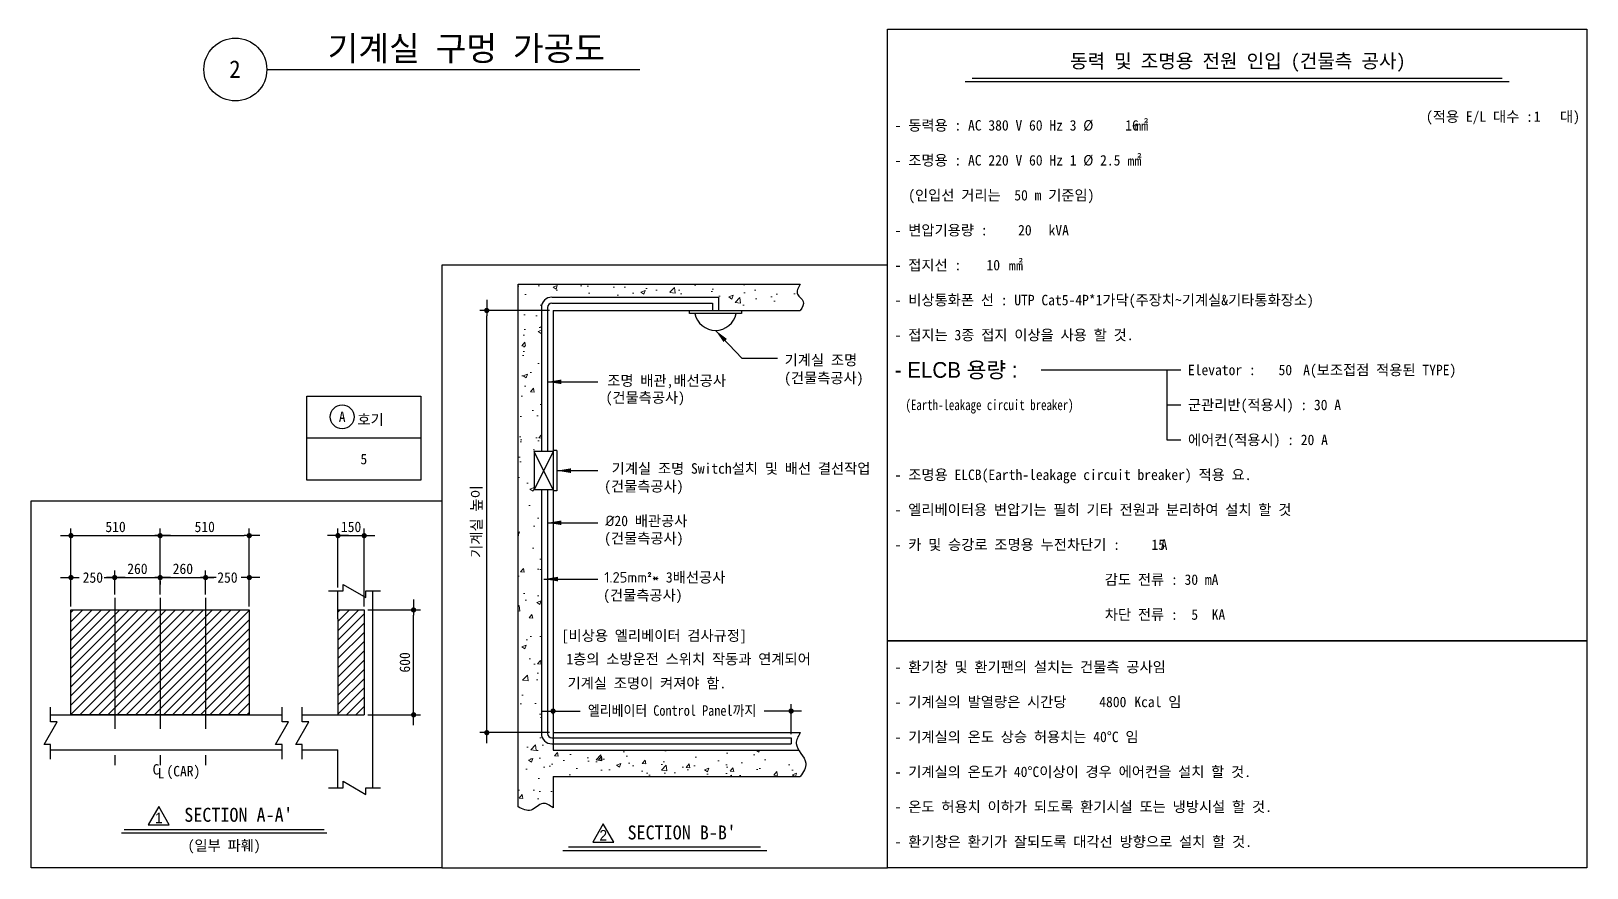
# Model space of a CAD drawing. Extents: x -9109 to 174251, y 57759 to 115528.
# Drawn here: x 130862 to 139762, y 98509 to 103298 of the extents above; entities that cross this region are included whole.
import ezdxf
from ezdxf.enums import TextEntityAlignment as Align

# ---------------------------------------------------------------- set-up
doc = ezdxf.new("R2010")
doc.units = 0
doc.header["$LTSCALE"] = 600
doc.header["$MEASUREMENT"] = 0
doc.linetypes.add('CENTER', pattern=[2, 1.25, -0.25, 0.25, -0.25])
doc.linetypes.add('PHANTOM2', pattern=[31.75, 15.875, -3.175, 3.175, -3.175, 3.175, -3.175])
doc.layers.get('0').update_dxf_attribs({"linetype": 'CONTINUOUS'})
for name, color, linetype in [('1', 3, 'CONTINUOUS'), ('3', 1, 'CENTER'), ('7', 7, 'CONTINUOUS'), ('A-DIMS', 7, 'CONTINUOUS')]:
    doc.layers.add(name, color=color, linetype=linetype)
for name, color, linetype, lineweight in [('A-MKXS-LEAD', 7, 'CONTINUOUS', 25), ('A-MKXS-TEXT1', 3, 'CONTINUOUS', 25), ('A-XXXX-HATC', 8, 'CONTINUOUS', 18), ('A-XXXX-SYMB', 7, 'CONTINUOUS', 25), ('A-XXXX-TABL', 7, 'CONTINUOUS', 25), ('A-XXXX-TXT1', 3, 'CONTINUOUS', 25)]:
    doc.layers.add(name, color=color, linetype=linetype, lineweight=lineweight)
doc.styles.add('HY울릉도L', font='')
doc.styles.add('OTIS', font='')
doc.styles.add('굴림', font='')
doc.styles.add('돋움체', font='')
doc.styles.get('HY울릉도L').set_extended_font_data('Dotum')
doc.styles.get('OTIS').set_extended_font_data('Dotum')
doc.styles.get('굴림').set_extended_font_data('Dotum')
doc.styles.get('돋움체').set_extended_font_data('DotumChe')
doc.dimstyles.new('CDIM', dxfattribs={"dimtxt": 3, "dimasz": 1.5, "dimexe": 2, "dimexo": 1, "dimgap": 1, "dimtad": 1, "dimdec": 0, "dimrnd": 0.5, "dimzin": 0, "dimdsep": 32, "dimlunit": 6, "dimtxsty": 'HY울릉도L', "dimblk1": '_CIDOT', "dimblk2": '_CIDOT', "dimsah": 1, "dimcen": 5.5, "dimclrd": 2, "dimclre": 2, "dimclrt": 7, "dimadec": 0, "dimazin": 0, "dimtfac": 1, "dimtdec": 0, "dimtix": 1, "dimtmove": 2, "dimatfit": 1, "dimldrblk": '_CIDOT', "dimfxl": 1, "dimtolj": 1, "dimtzin": 0, "dimlwd": -1, "dimarcsym": 0})
doc.dimstyles.new('OTIS', dxfattribs={"dimscale": 100, "dimtxt": 2.25, "dimasz": 2, "dimexe": 0.8, "dimexo": 0.8, "dimgap": 0.7, "dimtad": 1, "dimdsep": 46, "dimtxsty": '굴림', "dimblk": 'DOT', "dimcen": 0, "dimclrd": 3, "dimclre": 3, "dimclrt": 3, "dimadec": 0, "dimazin": 0, "dimtfac": 1, "dimtmove": 0, "dimatfit": 3, "dimfxl": 1, "dimtolj": 1, "dimarcsym": 0})

# ---------------------------------------------------------------- blocks, each defined once
blk = doc.blocks.new('_CIDOT')
at = {"color": 0, "linetype": 'ByBlock'}
blk.add_line((2, 0), (-1, 0), dxfattribs=at)
at = {"color": 0, "linetype": 'ByBlock', "const_width": 0.5}
blk.add_lwpolyline([(-0.25, 0, 1), (0.25, 0, 1)], format="xyb", close=True, dxfattribs=at)
blk = doc.blocks.new('*D790')
at = {"layer": 'A-DIMS', "lineweight": -2, "transparency": 16777216}
for p, q in [((132787.9, 99984.7), (133090.6, 99984.7)), ((132787.9, 99384.7), (133090.6, 99384.7))]:
    blk.add_line(p, q, dxfattribs=at)
at = {"layer": 'A-DIMS', "transparency": 16777216}
blk.add_line((133050.6, 99414.7), (133050.6, 99954.7), dxfattribs=at)
at = {"layer": 'A-DIMS', "transparency": 16777216, "xscale": 30, "yscale": 30, "zscale": 30}
for p, rotation in [((133050.6, 99984.7), 90), ((133050.6, 99384.7), 270)]:
    blk.add_blockref('_CIDOT', p, dxfattribs=dict(at, rotation=rotation))
at = {"layer": 'A-DIMS', "color": 3, "transparency": 16777216, "insert": (133000.5, 99684.7), "char_height": 60, "attachment_point": 5, "rotation": 90, "style": '돋움체'}
blk.add_mtext('\\A1;600', dxfattribs=at)
blk = doc.blocks.new('*D791')
at = {"layer": 'A-DIMS', "transparency": 16777216}
for p, q in [((132587.9, 100410.2), (132557.9, 100410.2)), ((132617.9, 100410.2), (132767.9, 100410.2)), ((132797.9, 100410.2), (132827.9, 100410.2))]:
    blk.add_line(p, q, dxfattribs=at)
at = {"layer": 'A-DIMS', "lineweight": -2, "transparency": 16777216}
for p, q in [((132617.9, 100113.6), (132617.9, 100450.2)), ((132767.9, 100004.7), (132767.9, 100450.2))]:
    blk.add_line(p, q, dxfattribs=at)
at = {"layer": 'A-DIMS', "transparency": 16777216, "xscale": 30, "yscale": 30, "zscale": 30}
blk.add_blockref('_CIDOT', (132617.9, 100410.2), dxfattribs=at)
at = {"layer": 'A-DIMS', "transparency": 16777216, "xscale": 30, "yscale": 30, "zscale": 30, "rotation": 180}
blk.add_blockref('_CIDOT', (132767.9, 100410.2), dxfattribs=at)
at = {"layer": 'A-DIMS', "color": 3, "transparency": 16777216, "insert": (132692.9, 100460.2), "char_height": 60, "attachment_point": 5, "style": '돋움체'}
blk.add_mtext('\\A1;150', dxfattribs=at)
blk = doc.blocks.new('*D792')
at = {"layer": 'A-DIMS', "lineweight": -2, "transparency": 16777216}
for p, q in [((131090.5, 100004.7), (131090.5, 100210.2)), ((131340.5, 100074), (131340.5, 100210.2))]:
    blk.add_line(p, q, dxfattribs=at)
at = {"layer": 'A-DIMS', "transparency": 16777216}
for p, q in [((131120.5, 100170.2), (131137.8, 100170.2)), ((131310.5, 100170.2), (131293.3, 100170.2))]:
    blk.add_line(p, q, dxfattribs=at)
at = {"layer": 'A-DIMS', "transparency": 16777216, "xscale": 30, "yscale": 30, "zscale": 30, "rotation": 180}
blk.add_blockref('_CIDOT', (131090.5, 100170.2), dxfattribs=at)
at = {"layer": 'A-DIMS', "transparency": 16777216, "xscale": 30, "yscale": 30, "zscale": 30}
blk.add_blockref('_CIDOT', (131340.5, 100170.2), dxfattribs=at)
at = {"layer": 'A-DIMS', "color": 3, "transparency": 16777216, "insert": (131215.5, 100170.2), "char_height": 60, "attachment_point": 5, "style": '돋움체'}
blk.add_mtext('\\A1;250', dxfattribs=at)
blk = doc.blocks.new('*D793')
at = {"layer": 'A-DIMS', "lineweight": -2, "transparency": 16777216}
for p, q in [((131860.5, 100074), (131860.5, 100210.2)), ((132110.5, 100004.7), (132110.5, 100210.2))]:
    blk.add_line(p, q, dxfattribs=at)
at = {"layer": 'A-DIMS', "transparency": 16777216}
for p, q in [((131890.5, 100170.2), (131907.8, 100170.2)), ((132080.5, 100170.2), (132063.3, 100170.2))]:
    blk.add_line(p, q, dxfattribs=at)
at = {"layer": 'A-DIMS', "transparency": 16777216, "xscale": 30, "yscale": 30, "zscale": 30, "rotation": 180}
blk.add_blockref('_CIDOT', (131860.5, 100170.2), dxfattribs=at)
at = {"layer": 'A-DIMS', "transparency": 16777216, "xscale": 30, "yscale": 30, "zscale": 30}
blk.add_blockref('_CIDOT', (132110.5, 100170.2), dxfattribs=at)
at = {"layer": 'A-DIMS', "color": 3, "transparency": 16777216, "insert": (131985.5, 100170.2), "char_height": 60, "attachment_point": 5, "style": '돋움체'}
blk.add_mtext('\\A1;250', dxfattribs=at)
blk = doc.blocks.new('*D794')
at = {"layer": 'A-DIMS', "lineweight": -2, "transparency": 16777216}
for p, q in [((131090.5, 100004.7), (131090.5, 100450.2)), ((131600.5, 100074), (131600.5, 100450.2))]:
    blk.add_line(p, q, dxfattribs=at)
at = {"layer": 'A-DIMS', "transparency": 16777216}
blk.add_line((131120.5, 100410.2), (131570.5, 100410.2), dxfattribs=at)
at = {"layer": 'A-DIMS', "transparency": 16777216, "xscale": 30, "yscale": 30, "zscale": 30, "rotation": 180}
blk.add_blockref('_CIDOT', (131090.5, 100410.2), dxfattribs=at)
at = {"layer": 'A-DIMS', "transparency": 16777216, "xscale": 30, "yscale": 30, "zscale": 30}
blk.add_blockref('_CIDOT', (131600.5, 100410.2), dxfattribs=at)
at = {"layer": 'A-DIMS', "color": 3, "transparency": 16777216, "insert": (131345.5, 100460.2), "char_height": 60, "attachment_point": 5, "style": '돋움체'}
blk.add_mtext('\\A1;510', dxfattribs=at)
blk = doc.blocks.new('*D795')
at = {"layer": 'A-DIMS', "lineweight": -2, "transparency": 16777216}
for p, q in [((131600.5, 100074), (131600.5, 100450.2)), ((132110.5, 100004.7), (132110.5, 100450.2))]:
    blk.add_line(p, q, dxfattribs=at)
at = {"layer": 'A-DIMS', "transparency": 16777216}
blk.add_line((131630.5, 100410.2), (132080.5, 100410.2), dxfattribs=at)
at = {"layer": 'A-DIMS', "transparency": 16777216, "xscale": 30, "yscale": 30, "zscale": 30, "rotation": 180}
blk.add_blockref('_CIDOT', (131600.5, 100410.2), dxfattribs=at)
at = {"layer": 'A-DIMS', "transparency": 16777216, "xscale": 30, "yscale": 30, "zscale": 30}
blk.add_blockref('_CIDOT', (132110.5, 100410.2), dxfattribs=at)
at = {"layer": 'A-DIMS', "color": 3, "transparency": 16777216, "insert": (131855.5, 100460.2), "char_height": 60, "attachment_point": 5, "style": '돋움체'}
blk.add_mtext('\\A1;510', dxfattribs=at)
blk = doc.blocks.new('*D796')
at = {"layer": 'A-DIMS', "lineweight": -2, "transparency": 16777216}
for p, q in [((131340.5, 100190.2), (131340.5, 100210.2)), ((131600.5, 100150.7), (131600.5, 100130.2))]:
    blk.add_line(p, q, dxfattribs=at)
at = {"layer": 'A-DIMS', "transparency": 16777216}
blk.add_line((131370.5, 100170.2), (131570.5, 100170.2), dxfattribs=at)
at = {"layer": 'A-DIMS', "transparency": 16777216, "xscale": 30, "yscale": 30, "zscale": 30, "rotation": 180}
blk.add_blockref('_CIDOT', (131340.5, 100170.2), dxfattribs=at)
at = {"layer": 'A-DIMS', "transparency": 16777216, "xscale": 30, "yscale": 30, "zscale": 30}
blk.add_blockref('_CIDOT', (131600.5, 100170.2), dxfattribs=at)
at = {"layer": 'A-DIMS', "color": 3, "transparency": 16777216, "insert": (131470.5, 100220.2), "char_height": 60, "attachment_point": 5, "style": '돋움체'}
blk.add_mtext('\\A1;260', dxfattribs=at)
blk = doc.blocks.new('*D797')
at = {"layer": 'A-DIMS', "lineweight": -2, "transparency": 16777216}
for p, q in [((131600.5, 100190.2), (131600.5, 100210.2)), ((131860.5, 100190.2), (131860.5, 100210.2))]:
    blk.add_line(p, q, dxfattribs=at)
at = {"layer": 'A-DIMS', "transparency": 16777216}
blk.add_line((131630.5, 100170.2), (131830.5, 100170.2), dxfattribs=at)
at = {"layer": 'A-DIMS', "transparency": 16777216, "xscale": 30, "yscale": 30, "zscale": 30, "rotation": 180}
blk.add_blockref('_CIDOT', (131600.5, 100170.2), dxfattribs=at)
at = {"layer": 'A-DIMS', "transparency": 16777216, "xscale": 30, "yscale": 30, "zscale": 30}
blk.add_blockref('_CIDOT', (131860.5, 100170.2), dxfattribs=at)
at = {"layer": 'A-DIMS', "color": 3, "transparency": 16777216, "insert": (131730.5, 100220.2), "char_height": 60, "attachment_point": 5, "style": '돋움체'}
blk.add_mtext('\\A1;260', dxfattribs=at)
blk = doc.blocks.new('*D1002')
at = {"layer": 'A-DIMS', "lineweight": -2, "transparency": 16777216}
for p, q in [((135210.1, 99273.6), (135210.1, 99446.1)), ((133848.3, 99390.2), (133848.3, 99366.1))]:
    blk.add_line(p, q, dxfattribs=at)
at = {"layer": 'A-DIMS', "transparency": 16777216}
for p, q in [((133878.3, 99406.1), (134002.4, 99406.1)), ((135180.1, 99406.1), (135055.9, 99406.1))]:
    blk.add_line(p, q, dxfattribs=at)
at = {"layer": 'A-DIMS', "transparency": 16777216, "xscale": 30, "yscale": 30, "zscale": 30, "rotation": 180}
blk.add_blockref('_CIDOT', (133848.3, 99406.1), dxfattribs=at)
at = {"layer": 'A-DIMS', "transparency": 16777216, "xscale": 30, "yscale": 30, "zscale": 30}
blk.add_blockref('_CIDOT', (135210.1, 99406.1), dxfattribs=at)
at = {"layer": 'A-DIMS', "color": 3, "transparency": 16777216, "insert": (134529.2, 99406.1), "char_height": 60, "attachment_point": 5, "style": '돋움체'}
blk.add_mtext('\\A1;{\\W0.9;\\C4;엘리베이터 Control Panel까지}', dxfattribs=at)
blk = doc.blocks.new('*D1003')
at = {"layer": 'A-DIMS', "lineweight": -2, "transparency": 16777216}
for p, q in [((133828.3, 101699), (133428.9, 101699)), ((133828.3, 99282.6), (133428.9, 99282.6))]:
    blk.add_line(p, q, dxfattribs=at)
at = {"layer": 'A-DIMS', "transparency": 16777216}
blk.add_line((133468.9, 99312.6), (133468.9, 101669), dxfattribs=at)
at = {"layer": 'A-DIMS', "transparency": 16777216, "xscale": 30, "yscale": 30, "zscale": 30}
for p, rotation in [((133468.9, 101699), 90), ((133468.9, 99282.6), 270)]:
    blk.add_blockref('_CIDOT', p, dxfattribs=dict(at, rotation=rotation))
at = {"layer": 'A-DIMS', "color": 3, "transparency": 16777216, "insert": (133412.8, 100490.8), "char_height": 60, "attachment_point": 5, "rotation": 90, "style": '돋움체'}
blk.add_mtext('\\A1;기계실 높이', dxfattribs=at)

msp = doc.modelspace()

# ---------------------------------------------------------------- hatches: boundary and pattern name
h = msp.add_hatch()
h.set_pattern_fill('ANSI31', color=3, scale=300)
h.set_pattern_definition([(45, (-91705.516, 92965.22), (-26.516504, 26.516504), [])])
h.paths.add_polyline_path([(131090.5, 99984.7), (132110.5, 99984.7), (132110.5, 99384.7), (131090.5, 99384.7)])
h = msp.add_hatch()
h.set_pattern_fill('ANSI31', color=3, scale=300)
h.set_pattern_definition([(45, (132126.85, 102874.7), (-26.5165, 26.5165), [])])
h.paths.add_polyline_path([(132767.9, 99984.7), (132617.9, 99984.7), (132617.9, 99934.7), (132617.9, 99384.7), (132767.9, 99384.7)])
at = {"layer": 'A-XXXX-HATC'}
h = msp.add_hatch(dxfattribs=at)
h.set_pattern_fill('AR-CONC', color=256, scale=35, style=0)
h.set_pattern_definition([(50, (0, 0), (251.04106, -21.96325), [26.25, -288.75]), (355, (0, 0), (-48.56297, 263.26725), [21, -231]), (100.45144, (20.92, -1.83), (202.4781, 241.304), [22.30907, -245.39974]), (46.1842, (0, 70), (373.53447, -57.93175), [39.375, -433.125]), (96.63564, (31.13, 65.17), (327.1317, 340.9415), [33.4636, -368.0998]), (351.18416, (0, 70), (327.1317, 340.9415), [31.5, -346.5]), (21, (35, 52.5), (208.91747, -140.9166), [26.25, -288.75]), (326, (35, 52.5), (85.16037, 253.8025), [21, -231]), (71.45144, (52.4, 40.76), (294.07783, 112.8859), [22.30907, -245.39974]), (37.5, (0, 0), (4.25595, 116.51285), [0, -228.2, 0, -234.5, 0, -231.875]), (7.5, (0, 0), (92.07434, 138.0441), [0, -133.7, 0, -222.95, 0, -88.375]), (327.5, (-78.05, 0), (186.837853, -7.894205), [0, -87.5, 0, -273, 0, -362.25]), (317.5, (-113.05, 0), (204.11516, 35.03674), [0, -113.75, 0, -181.3, 0, -257.25])])
edge = h.paths.add_edge_path()
edge.add_line((133648.3, 101849), (133648.3, 98857.3))
edge.add_spline(control_points=[(133648.3, 98857.3), (133673.8, 98844.6), (133725.3, 98818.7), (133784.4, 98897.5), (133828.5, 98866.4), (133848.3, 98852.5)], knot_values=[0, 0, 0, 0, 76.366102, 154.44973, 217.81344, 217.81344, 217.81344, 217.81344], degree=3, periodic=0)
edge.add_line((133848.3, 98852.5), (133848.3, 99032.6))
edge.add_line((133848.3, 99032.6), (135262.3, 99032.6))
edge.add_spline(control_points=[(135262.3, 99032.6), (135279.5, 99057.8), (135314.4, 99108.9), (135269.4, 99157.6), (135253.8, 99182.6)], knot_values=[108.220716, 108.220716, 108.220716, 108.220716, 189.889515, 273.650578, 273.650578, 273.650578, 273.650578], degree=3, periodic=0)
edge.add_line((135253.8, 99182.6), (133848.3, 99182.6))
edge.add_line((133848.3, 99182.6), (133848.3, 99218.6))
edge.add_line((133848.3, 99218.6), (133841.4, 99218.6))
edge.add_arc((133841.4, 99278.6), 60, 180, 270, ccw=False)
edge.add_line((133781.4, 99278.6), (133781.4, 100673.3))
edge.add_line((133781.4, 100673.3), (133740.2, 100673.3))
edge.add_line((133740.2, 100673.3), (133740.2, 100890.9))
edge.add_line((133740.2, 100890.9), (133781.4, 100890.9))
edge.add_line((133781.4, 100890.9), (133781.4, 101715.2))
edge.add_arc((133841.4, 101715.2), 60, 90, 180, ccw=False)
edge.add_line((133841.4, 101775.2), (134795.3, 101775.2))
edge.add_line((134795.3, 101775.2), (134795.3, 101699))
edge.add_line((134795.3, 101699), (134926.5, 101699))
edge.add_line((134926.5, 101699), (135262.3, 101699))
edge.add_spline(control_points=[(135262.3, 101699), (135274, 101717.5), (135296.9, 101753.6), (135228.7, 101790.2), (135250.6, 101828.6), (135262.3, 101849)], knot_values=[0, 0, 0, 0, 55.012675, 107.739981, 167.11925, 167.11925, 167.11925, 167.11925], degree=3, periodic=0)
edge.add_line((135262.3, 101849), (133648.3, 101849))

# ---------------------------------------------------------------- linework, layer by layer
for p, q in [((133648.3, 98857.3), (133648.3, 101849)), ((133648.3, 101849), (135262.3, 101849)), ((133848.3, 101699), (133848.3, 99182.6)), ((133848.3, 101699), (135262.3, 101699)), ((133848.3, 100890.9), (133740.2, 100890.9)), ((133870.1, 100898.4), (133848.3, 100898.4)), ((133848.3, 100673.3), (133740.2, 100673.3)), ((133870.1, 100665.8), (133848.3, 100665.8)), ((132617.9, 99934.7), (132617.9, 100093.6)), ((132817.9, 98966.8), (132817.9, 100093.6)), ((132617.9, 99984.7), (132767.9, 99984.7)), ((132767.9, 99984.7), (132767.9, 99384.7)), ((132617.9, 99934.7), (132617.9, 99384.7)), ((130973.6, 99384.7), (132298.4, 99384.7)), ((132413.4, 99384.7), (132767.9, 99384.7)), ((130973.6, 99184.7), (132298.4, 99184.7)), ((132413.4, 99184.7), (132617.9, 99184.7)), ((132617.9, 98966.8), (132617.9, 99184.7)), ((133848.3, 99182.6), (135253.8, 99182.6)), ((133848.3, 99032.6), (135262.3, 99032.6)), ((133848.3, 99032.6), (133848.3, 98852.5))]:
    msp.add_line(p, q)
at = {"color": 7}
for p, q in [((133740.2, 100890.9), (133740.2, 100673.3)), ((133848.3, 100898.4), (133848.3, 100665.8)), ((133870.1, 100898.4), (133870.1, 100665.8))]:
    msp.add_line(p, q, dxfattribs=at)
at = {"color": 3, "linetype": 'PHANTOM2'}
msp.add_line((133848.3, 99282.6), (135262.3, 99282.6), dxfattribs=at)
at = {"color": 3}
for p, q in [((131379.3, 98708.6), (132554.2, 98708.6)), ((131394.1, 98728.2), (132538.4, 98728.2))]:
    msp.add_line(p, q, dxfattribs=at)
for points in [[(132563.9, 100093.6), (132648.1, 100093.6), (132648.1, 100130.8), (132777.8, 100056.3), (132777.8, 100093.6), (132861.7, 100093.6)], [(130973.6, 99130.8), (130973.6, 99215), (130936.3, 99215), (131010.9, 99344.6), (130973.6, 99344.6), (130973.6, 99428.6)], [(132298.4, 99130.8), (132298.4, 99215), (132261.1, 99215), (132335.7, 99344.6), (132298.4, 99344.6), (132298.4, 99428.6)], [(132413.4, 99130.8), (132413.4, 99215), (132376.1, 99215), (132450.7, 99344.6), (132413.4, 99344.6), (132413.4, 99428.6)], [(132563.9, 98966.8), (132648.1, 98966.8), (132648.1, 99004.1), (132777.8, 98929.5), (132777.8, 98966.8), (132861.7, 98966.8)]]:
    msp.add_lwpolyline(points)
msp.add_lwpolyline([(131090.5, 99984.7), (132110.5, 99984.7), (132110.5, 99384.7), (131090.5, 99384.7)], close=True)
at = {"color": 4, "linetype": 'Continuous'}
for points in [[(131532.6, 98755.6), (131652.6, 98755.6), (131592.6, 98860.6), (131532.6, 98755.6)], [(134075.5, 98656.5), (134195.5, 98656.5), (134135.5, 98761.5), (134075.5, 98656.5)]]:
    msp.add_lwpolyline(points, dxfattribs=at)
at = {"layer": '1'}
for p, q in [((136206.4, 103008.6), (139318.4, 103008.6)), ((136246.4, 103028.6), (139278.4, 103028.6)), ((133841.4, 101740.2), (134761.1, 101740.2)), ((133842.4, 101775.2), (134795.3, 101775.2)), ((134761.1, 101740.2), (134761.1, 101699)), ((134795.3, 101775.2), (134795.3, 101699)), ((133781.4, 101715.2), (133781.4, 100890.9)), ((133816.4, 101715.2), (133816.4, 100890.9)), ((134627.9, 101699), (134926.5, 101699)), ((134627.9, 101681.2), (134627.9, 101699)), ((134926.5, 101681.2), (134627.9, 101681.2)), ((134926.5, 101699), (134926.5, 101681.2)), ((133848.3, 100890.9), (133740.2, 100673.3)), ((133848.3, 100673.3), (133740.2, 100890.9)), ((133781.4, 100673.3), (133781.4, 99278.6)), ((133816.4, 100673.3), (133816.4, 99278.6)), ((133841.4, 99253.6), (135210.1, 99253.6)), ((135210.1, 99253.6), (135210.1, 99218.6)), ((133842.4, 99218.6), (135210.1, 99218.6)), ((133936.9, 98629.1), (135035.3, 98629.1)), ((133936.9, 98629.1), (135035.3, 98629.1)), ((133936.9, 98629.1), (135035.3, 98629.1)), ((133903.3, 98608.6), (135071.4, 98608.6)), ((133903.3, 98608.6), (135071.4, 98608.6)), ((133903.3, 98608.6), (135071.4, 98608.6))]:
    msp.add_line(p, q, dxfattribs=at)
msp.add_circle((132641.9, 101090.2), 68.1, dxfattribs=at)
for centre, radius, start, end in [((133841.4, 101715.2), 60, 90, 180), ((133841.4, 101715.2), 25, 90, 180), ((134777.7, 101706.3), 121.1, 191.93199, 348.06801), ((133841.4, 99278.6), 60, 180, 270), ((133841.4, 99278.6), 25, 180, 270)]:
    msp.add_arc(centre, radius, start, end, dxfattribs=at)
for points in [[(135262.3, 101849), (135246.4, 101791.8), (135279.9, 101751.1), (135262.3, 101699)], [(135262.3, 99282.6), (135239.1, 99221.3), (135294.5, 99107.7), (135262.3, 99032.6)], [(133848.3, 98852.5), (133790.2, 98877.7), (133722.4, 98839), (133648.3, 98857.3)]]:
    msp.add_spline(points, degree=3, dxfattribs=at)
at = {"layer": '3'}
for p, q in [((131340.5, 100054), (131340.5, 99097)), ((131600.5, 100054), (131600.5, 99097)), ((131860.5, 100054), (131860.5, 99097))]:
    msp.add_line(p, q, dxfattribs=at)
at = {"layer": '7', "color": 3}
msp.add_line((133848.3, 99388.4), (133848.3, 99410.2), dxfattribs=at)
at = {"layer": 'A-MKXS-LEAD'}
msp.add_line((135131.6, 101423.8), (134931, 101423.8), dxfattribs=at)
at = {"layer": 'A-MKXS-TEXT1'}
for p, q in [((136640.1, 101358.6), (137440.1, 101358.6)), ((137360.1, 101358.6), (137360.1, 100958.6)), ((137360.1, 101158.6), (137440.1, 101158.6)), ((137360.1, 100958.6), (137440.1, 100958.6))]:
    msp.add_line(p, q, dxfattribs=at)
at = {"layer": 'A-XXXX-SYMB'}
msp.add_line((132210.8, 103078.1), (134344.6, 103078.1), dxfattribs=at)
msp.add_circle((132030.8, 103078.1), 180, dxfattribs=at)
at = {"layer": 'A-XXXX-TABL'}
msp.add_line((133092.4, 100968.6), (132439, 100968.6), dxfattribs=at)
for points in [[(135762.4, 103308.6), (139762.4, 103308.6), (139762.4, 99808.6), (135762.4, 99808.6)], [(135762.4, 101958.6), (133212.4, 101958.6), (133212.4, 98508.6), (135762.4, 98508.6)], [(132439, 101208.6), (133092.4, 101208.6), (133092.4, 100728.6), (132439, 100728.6)], [(130862.4, 100608.6), (133212.4, 100608.6), (133212.4, 98508.6), (130862.4, 98508.6)], [(135762.4, 99808.6), (139762.4, 99808.6), (139762.4, 98508.6), (135762.4, 98508.6)]]:
    msp.add_lwpolyline(points, close=True, dxfattribs=at)

# ---------------------------------------------------------------- texts
at = {"color": 4, "linetype": 'Continuous', "style": 'OTIS'}
for s, p in [('1', (131592.6, 98794.1)), ('2', (134135.5, 98695))]:
    msp.add_text(s, height=60, dxfattribs=at).set_placement(p, align=Align.MIDDLE_CENTER)
at = {"layer": '1', "style": 'OTIS'}
msp.add_text('- ELCB 용량 : ', height=90, dxfattribs=at).set_placement((135802.4, 101358.6), align=Align.MIDDLE_LEFT)
at = {"layer": 'A-MKXS-TEXT1', "style": '돋움체'}
msp.add_text('동력 및 조명용 전원 인입 (건물측 공사)', height=80, dxfattribs=at).set_placement((137765.5, 103086.6), align=Align.CENTER)
for s, p in [('- 동력용 : AC 380 V 60 Hz 3 %%C      ㎟', (135802.4, 102758.6)), ('- 조명용 : AC 220 V 60 Hz 1 %%C 2.5 ㎟', (135802.4, 102558.6)), ('  (인입선 거리는  50 m 기준임)', (135802.4, 102358.6)), ('- 변압기용량 :         kVA', (135802.4, 102158.6)), ('- 접지선 :       ㎟', (135802.4, 101958.6)), ('- 비상통화폰 선 : UTP Cat5-4P*1가닥(주장치~기계실&기타통화장소)', (135802.4, 101758.6)), ('- 접지는 3종 접지 이상을 사용 할 것.', (135802.4, 101558.6)), ('Elevator :       A(보조접점 적용된 TYPE)', (137480.1, 101358.6)), ('군관리반(적용시) : 30 A', (137480.1, 101158.6)), ('에어컨(적용시) : 20 A', (137480.1, 100958.6)), ('- 조명용 ELCB(Earth-leakage circuit breaker) 적용 요.', (135802.4, 100758.6)), ('- 엘리베이터용 변압기는 필히 기타 전원과 분리하여 설치 할 것', (135802.4, 100558.6)), ('- 카 및 승강로 조명용 누전차단기 :      A', (135802.4, 100358.6)), ('                               감도 전류 : 30 mA', (135802.4, 100158.6)), ('                               차단 전류 :  5  KA', (135802.4, 99958.6)), ('- 환기창 및 환기팬의 설치는 건물측 공사임', (135802.4, 99658.6)), ('- 기계실의 발열량은 시간당          Kcal 임', (135802.4, 99458.6)), ('4800', (136972.9, 99458.6)), ('- 기계실의 온도 상승 허용치는 40%%DC 임', (135802.4, 99258.6)), ('- 기계실의 온도가 40%%dC이상이 경우 에어컨을 설치 할 것.', (135802.4, 99058.6)), ('- 온도 허용치 이하가 되도록 환기시설 또는 냉방시설 할 것.', (135802.4, 98858.6)), ('- 환기창은 환기가 잘되도록 대각선 방향으로 설치 할 것.', (135802.4, 98658.6))]:
    msp.add_text(s, height=60, dxfattribs=at).set_placement(p, align=Align.MIDDLE_LEFT)
msp.add_text('(적용 E/L 대수 :    대)', height=60, dxfattribs=at).set_placement((139722.4, 102808.6), align=Align.MIDDLE_RIGHT)
for s, p in [('1', (139478, 102808.6)), ('16', (137160.1, 102758.6)), ('20', (136547.5, 102158.6)), ('10', (136366.6, 101958.6)), ('50', (138037.3, 101358.6)), ('A', (132641.9, 101090.2)), ('5', (132765.7, 100848.6)), ('15', (137310.3, 100358.6)), ('(일부 파훼)', (131966.7, 98636.7))]:
    msp.add_text(s, height=60, dxfattribs=at).set_placement(p, align=Align.MIDDLE_CENTER)
at = {"layer": 'A-MKXS-TEXT1', "style": '돋움체', "width": 0.8}
msp.add_text('  (Earth-leakage circuit breaker)', height=60, dxfattribs=at).set_placement((135802.4, 101158.6), align=Align.MIDDLE_LEFT)
at = {"layer": 'A-MKXS-TEXT1', "style": '돋움체'}
for s, height, p in [('호기', 60, (132728.9, 101044.7)), ('[비상용 엘리베이터 검사규정]', 60, (133897.6, 99808.1)), ('1층의 소방운전 스위치 작동과 연계되어', 60, (133924.4, 99674.1)), ('기계실 조명이 켜져야 함.', 60, (133930.9, 99536.1)), ('C', 60, (131557.4, 99042.5)), ('L', 60, (131586.5, 99020.3)), ('(CAR)', 60, (131636.5, 99032.4)), ("SECTION A-A'", 80, (131738.4, 98772.4)), ("SECTION B-B'", 80, (134274.1, 98671.4))]:
    msp.add_text(s, height=height, dxfattribs=at).set_placement(p)
at = {"layer": 'A-MKXS-TEXT1', "char_height": 60, "attachment_point": 5, "style": '돋움체'}
for s, insert in [('\\A1;기계실 조명', (135380.6, 101411.9)), ('\\A1;조명 배관,배선공사', (134497.9, 101290)), ('\\A1;(건물측공사)', (135397.1, 101304.8)), ('\\A1;(건물측공사)', (134375.8, 101192.8)), ('\\A1;기계실 조명 Switch설치 및 배선 결선작업', (134923.7, 100791.5)), ('\\A1;(건물측공사)', (134367.6, 100684.7)), ('\\A1;{\\fISOCPEUR|b0|i0|c0|p34;%%C}20 배관공사', (134382.2, 100491.6)), ('\\A1;(건물측공사)', (134367.4, 100387.8)), ('\\A1;{\\fISOCPEUR|b0|i0|c0|p34;1.25mm²*} 3배선공사', (134487.3, 100168.4)), ('\\A1;(건물측공사)', (134361.9, 100061.3))]:
    msp.add_mtext(s, dxfattribs=dict(at, insert=insert))
at = {"layer": 'A-XXXX-TXT1', "style": '돋움체'}
msp.add_text('기계실 구멍 가공도', height=140, dxfattribs=at).set_placement((134145.3, 103087.2), align=Align.BOTTOM_RIGHT)
msp.add_text('2', height=100, dxfattribs=at).set_placement((132028.5, 103080.3), align=Align.MIDDLE)

# ---------------------------------------------------------------- dimensions: what is measured, and where the dimension line sits
at = {"layer": 'A-DIMS'}
dim = msp.add_linear_dim(base=(133468.9, 101699), p1=(133848.3, 99282.6), p2=(133848.3, 101699), angle=90, text='기계실 높이', dimstyle='CDIM', override={"dimscale": 20, "dimtxsty": '돋움체', "dimclrd": 256, "dimclre": 256, "dimclrt": 3}, dxfattribs=at)
dim.commit()
dim.dimension.update_dxf_attribs({"geometry": '*D1003', "text_midpoint": (133412.8, 100490.8)})
for base, p1, p2, picture, middle in [((131600.5, 100410.2), (131090.5, 99984.7), (131600.5, 100054), '*D794', (131345.5, 100460.2)), ((132110.5, 100410.2), (131600.5, 100054), (132110.5, 99984.7), '*D795', (131855.5, 100460.2)), ((132767.9, 100410.2), (132617.9, 100093.6), (132767.9, 99984.7), '*D791', (132692.9, 100460.2)), ((131600.5, 100170.2), (131340.5, 100170.2), (131600.5, 100170.7), '*D796', (131470.5, 100220.2)), ((131860.5, 100170.2), (131600.5, 100170.2), (131860.5, 100170.2), '*D797', (131730.5, 100220.2))]:
    dim = msp.add_linear_dim(base=base, p1=p1, p2=p2, dimstyle='CDIM', override={"dimscale": 20, "dimtxsty": '돋움체', "dimclrd": 256, "dimclre": 256, "dimclrt": 3}, dxfattribs=at)
    dim.commit()
    dim.dimension.update_dxf_attribs({"geometry": picture, "text_midpoint": middle})
for base, p1, p2, picture, middle in [((131090.5, 100170.2), (131340.5, 100054), (131090.5, 99984.7), '*D792', (131215.5, 100170.2)), ((132110.5, 100170.2), (131860.5, 100054), (132110.5, 99984.7), '*D793', (131985.5, 100170.2))]:
    dim = msp.add_linear_dim(base=base, p1=p1, p2=p2, dimstyle='CDIM', override={"dimscale": 20, "dimtxsty": '돋움체', "dimclrd": 256, "dimclre": 256, "dimclrt": 3}, dxfattribs=at)
    dim.commit()
    dim.dimension.update_dxf_attribs({"geometry": picture, "text_midpoint": middle, "dimtype": 160})
dim = msp.add_linear_dim(base=(133050.6, 99984.7), p1=(132767.9, 99384.7), p2=(132767.9, 99984.7), angle=90, dimstyle='CDIM', override={"dimscale": 20, "dimtxsty": '돋움체', "dimclrd": 256, "dimclre": 256, "dimclrt": 3}, dxfattribs=at)
dim.commit()
dim.dimension.update_dxf_attribs({"geometry": '*D790', "text_midpoint": (133000.5, 99684.7)})
dim = msp.add_linear_dim(base=(135210.1, 99406.1), p1=(133848.3, 99410.2), p2=(135210.1, 99253.6), text='{\\W0.9;\\C4;엘리베이터 Control Panel까지}', dimstyle='CDIM', override={"dimscale": 20, "dimtxsty": '돋움체', "dimclrd": 256, "dimclre": 256, "dimclrt": 3}, dxfattribs=at)
dim.commit()
dim.dimension.update_dxf_attribs({"geometry": '*D1002', "text_midpoint": (134529.2, 99406.1), "dimtype": 160})

# ---------------------------------------------------------------- leaders
at = {"layer": 'A-MKXS-LEAD'}
for points in [[(134777.7, 101585.2), (134931, 101423.8)], [(133816.4, 101290.5), (134104.2, 101290.5)], [(133870.1, 100782.1), (134104.2, 100782.1)], [(133816.4, 100483.8), (134104.2, 100483.8)], [(133796.2, 100161.5), (134104.2, 100161.5)]]:
    msp.add_leader(points, dimstyle='OTIS', override={"dimscale": 40, "dimtad": 0, "dimtxsty": 'OTIS', "dimclrd": 256, "dimatfit": 0}, dxfattribs=at)

doc.saveas('drawing.dxf')
